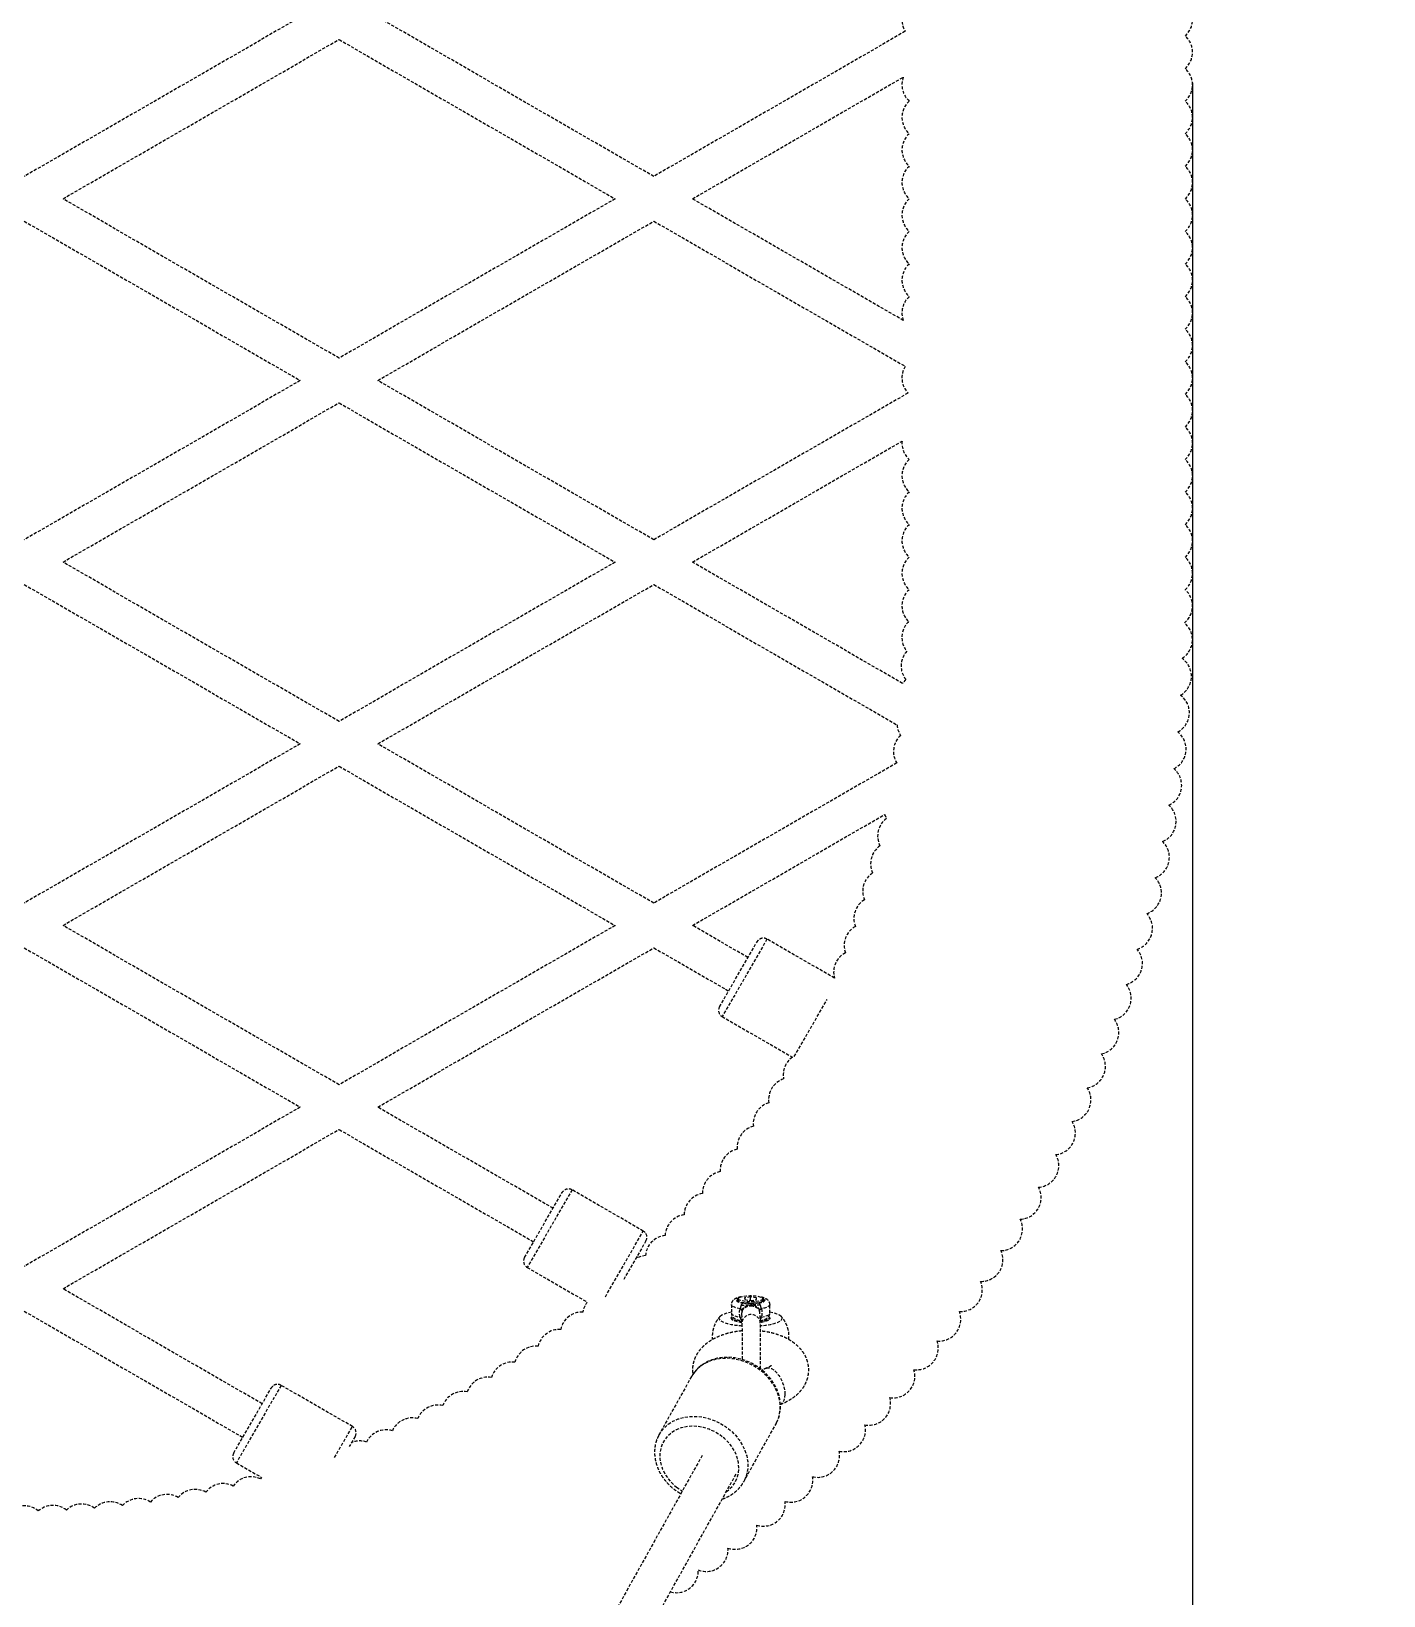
# Model space of a CAD drawing. Header units: millimetres. Extents: x -4197 to 3701, y -3900 to 3375.
# Drawn here: x 202 to 760, y -431 to 215 of the extents above; entities that cross this region are included whole.
import ezdxf

# ---------------------------------------------------------------- set-up
doc = ezdxf.new("R2010")
doc.units = ezdxf.units.MM
doc.linetypes.add('HIDDEN', pattern=[1.905, 1.27, -0.635])
for name, color, linetype in [('DIKOM_ОБЪЕКТ', 7, 'Continuous'), ('DIKOM_РАЗМЕР_ЗОНА', 7, 'Continuous'), ('DIKOM_РАЗМЕР_ОБЪЕКТА', 7, 'Continuous')]:
    doc.layers.add(name, color=color, linetype=linetype)
doc.styles.add('style1', font='arialbd.ttf', dxfattribs={"width": 0.8})
doc.dimstyles.new('1-50', dxfattribs={"dimtxt": 300, "dimasz": 200, "dimexe": 100, "dimexo": 0, "dimgap": 100, "dimtad": 1, "dimtxsty": 'style1', "dimcen": 200, "dimclrd": 7, "dimclre": 7, "dimclrt": 7, "dimadec": 1, "dimazin": 2, "dimtfac": 1, "dimtmove": 0, "dimatfit": 2, "dimfxl": 0, "dimlwd": 25, "dimlwe": 18, "dimarcsym": 0})

# ---------------------------------------------------------------- blocks, each defined once
blk = doc.blocks.new('*D0')
at = {"layer": 'Defpoints', "color": 0, "transparency": 16777216}
for p in [(-3303.28, 145.88), (3700.72, 145.88), (-3303.28, -3799.98)]:
    blk.add_point(p, dxfattribs=at)
at = {"layer": 'DIKOM_РАЗМЕР_ЗОНА', "color": 7, "lineweight": 18, "transparency": 16777216}
for p, q in [((-3303.28, 145.88), (-3303.28, -3899.98)), ((3700.72, 145.88), (3700.72, -3899.98))]:
    blk.add_line(p, q, dxfattribs=at)
at = {"layer": 'DIKOM_РАЗМЕР_ЗОНА', "color": 7, "lineweight": 25, "transparency": 16777216}
blk.add_line((3500.72, -3799.98), (-3103.28, -3799.98), dxfattribs=at)
at = {"layer": 'DIKOM_РАЗМЕР_ЗОНА', "color": 7, "transparency": 16777216}
for points in [[(-3103.28, -3766.65), (-3103.28, -3833.31), (-3303.28, -3799.98)], [(3500.72, -3766.65), (3500.72, -3833.31), (3700.72, -3799.98)]]:
    blk.add_solid(points, dxfattribs=at)
at = {"layer": 'DIKOM_РАЗМЕР_ЗОНА', "color": 7, "transparency": 16777216, "insert": (198.72, -3521.28), "char_height": 300, "attachment_point": 5, "style": 'style1'}
blk.add_mtext('{\\fArial|b0|i0|c204|p34;\\H1.16667x;7005}', dxfattribs=at)
blk = doc.blocks.new('*D1')
at = {"layer": 'Defpoints', "color": 0, "transparency": 16777216}
for p in [(-283.75, 193.76), (681.19, 193.76), (-283.75, -2258.89)]:
    blk.add_point(p, dxfattribs=at)
at = {"layer": 'DIKOM_РАЗМЕР_ОБЪЕКТА', "color": 7, "lineweight": 18, "transparency": 16777216}
for p, q in [((-283.75, 193.76), (-283.75, -2358.89)), ((681.19, 193.76), (681.19, -2358.89))]:
    blk.add_line(p, q, dxfattribs=at)
at = {"layer": 'DIKOM_РАЗМЕР_ОБЪЕКТА', "color": 7, "lineweight": 25, "transparency": 16777216}
blk.add_line((481.19, -2258.89), (-83.75, -2258.89), dxfattribs=at)
at = {"layer": 'DIKOM_РАЗМЕР_ОБЪЕКТА', "color": 7, "transparency": 16777216}
for points in [[(-83.75, -2225.56), (-83.75, -2292.22), (-283.75, -2258.89)], [(481.19, -2225.56), (481.19, -2292.22), (681.19, -2258.89)]]:
    blk.add_solid(points, dxfattribs=at)
at = {"layer": 'DIKOM_РАЗМЕР_ОБЪЕКТА', "color": 7, "transparency": 16777216, "insert": (198.72, -1980.19), "char_height": 300, "attachment_point": 5, "style": 'style1'}
blk.add_mtext('{\\fArial|b0|i0|c204|p34;\\H1.16667x;965}', dxfattribs=at)

msp = doc.modelspace()

# ---------------------------------------------------------------- linework, layer by layer
at = {"layer": 'DIKOM_ОБЪЕКТ', "color": 7, "linetype": 'HIDDEN', "lineweight": 15}
for p, q in [((312.719, 220.941), (198.719, 155.123)), ((458.719, 155.123), (344.719, 220.941)), ((562.608, 215.103), (458.719, 155.123)), ((214.719, 145.885), (328.719, 211.703)), ((328.719, 211.703), (442.719, 145.885)), ((474.719, 145.885), (561.795, 196.158)), ((328.719, 80.067), (214.719, 145.885)), ((442.719, 145.885), (328.719, 80.067)), ((561.795, 95.612), (474.719, 145.885)), ((198.719, 136.647), (312.719, 70.829)), ((344.719, 70.829), (458.719, 136.647)), ((458.719, 136.647), (562.608, 76.667)), ((312.719, 70.829), (198.719, 5.012)), ((458.719, 5.012), (344.719, 70.829)), ((563.721, 65.635), (458.719, 5.012)), ((214.719, -4.226), (328.719, 61.592)), ((328.719, 61.592), (442.719, -4.226)), ((474.719, -4.226), (561.253, 45.734)), ((328.719, -70.044), (214.719, -4.226)), ((442.719, -4.226), (328.719, -70.044)), ((561.488, -54.322), (474.719, -4.226)), ((198.719, -13.464), (312.719, -79.282)), ((344.719, -79.282), (458.719, -13.464)), ((458.719, -13.464), (559.184, -71.467)), ((312.719, -79.282), (198.719, -145.1)), ((458.719, -145.1), (344.719, -79.282)), ((214.719, -154.337), (328.719, -88.519)), ((328.719, -88.519), (442.719, -154.337)), ((559.046, -87.176), (458.719, -145.1)), ((474.719, -154.337), (554.144, -108.481)), ((328.719, -220.155), (214.719, -154.337)), ((442.719, -154.337), (328.719, -220.155)), ((497.625, -167.562), (474.719, -154.337)), ((485.875, -187.914), (501.375, -161.067)), ((505.473, -159.969), (486.973, -192.012)), ((533.359, -176.068), (505.473, -159.969)), ((198.719, -163.575), (312.719, -229.393)), ((344.719, -229.393), (458.719, -163.575)), ((458.719, -163.575), (489.625, -181.418)), ((516.742, -208.451), (530.327, -184.922)), ((486.973, -192.012), (515.962, -208.748)), ((312.719, -229.393), (198.719, -295.211)), ((417.106, -271.185), (344.719, -229.393)), ((214.719, -304.448), (328.719, -238.63)), ((328.719, -238.63), (409.106, -285.042)), ((405.356, -291.537), (420.856, -264.69)), ((424.954, -263.592), (406.454, -295.635)), ((454.399, -280.592), (424.954, -263.592)), ((438.717, -307.755), (454.399, -280.592)), ((455.497, -284.69), (446.341, -300.551)), ((406.454, -295.635), (431.241, -309.945)), ((452.266, -291.485), (451.747, -291.185)), ((296.975, -351.939), (214.719, -304.448)), ((493.719, -308.564), (493.719, -309.53)), ((493.742, -309.652), (493.719, -309.53)), ((498.694, -307.831), (496.257, -308.203)), ((496.257, -308.203), (496.282, -308.935)), ((496.282, -308.935), (498.745, -309.296)), ((501.156, -308.192), (498.694, -307.831)), ((498.694, -309.288), (498.694, -307.831)), ((498.745, -309.296), (501.182, -308.924)), ((501.182, -308.924), (501.156, -308.192)), ((501.156, -308.928), (501.156, -308.192)), ((503.719, -309.518), (503.697, -309.652)), ((503.719, -309.53), (503.719, -308.564)), ((198.719, -313.686), (288.975, -365.795)), ((490.769, -310.978), (490.769, -314.456)), ((490.969, -316.388), (490.969, -317.143)), ((494.994, -314.947), (495.132, -318.918)), ((502.728, -318.654), (502.59, -314.686)), ((506.469, -317.143), (506.469, -316.388)), ((506.669, -314.456), (506.669, -310.978)), ((494.791, -317.434), (495.083, -317.513)), ((474.288, -340.736), (460.914, -364.72)), ((285.225, -372.29), (300.725, -345.443)), ((304.823, -344.345), (286.323, -376.388)), ((334.268, -361.345), (304.823, -344.345)), ((326.844, -374.204), (334.268, -361.345)), ((495.85, -384.2), (509.223, -360.216)), ((509.223, -360.216), (509.458, -359.777)), ((335.366, -365.443), (332.931, -369.66)), ((460.7, -365.119), (460.914, -364.72)), ((478.722, -373.295), (208.151, -858.537)), ((222.126, -866.329), (492.697, -381.087)), ((286.323, -376.388), (296.703, -382.381)), ((296.703, -382.381), (296.257, -383.001))]:
    msp.add_line(p, q, dxfattribs=at)
at = {"layer": 'DIKOM_ОБЪЕКТ', "color": 7, "linetype": 'HIDDEN', "lineweight": 15, "flags": 128}
for points in [[(562.783, -52.643), (561.771, -53.879), (561.488, -54.322)], [(554.144, -108.481), (554.2, -108.655), (554.84, -110.12)], [(455.298, -290.752), (453.718, -290.994), (452.266, -291.485)], [(494.076, -308.084), (493.407, -308.353), (492.918, -308.705), (492.77, -309.076), (492.973, -309.446), (493.515, -309.793), (494.362, -310.095), (495.467, -310.336)], [(493.219, -309.059), (493.394, -308.691), (493.742, -308.441)], [(503.697, -308.441), (504.019, -308.666), (504.219, -309.034), (504.044, -309.403), (503.507, -309.747), (502.643, -310.044), (501.512, -310.273), (500.19, -310.418), (498.769, -310.47), (497.343, -310.425), (496.012, -310.286), (494.865, -310.062), (493.981, -309.769), (493.42, -309.427), (493.219, -309.059), (493.219, -309.059)], [(503.719, -308.552), (503.546, -308.902), (503.014, -309.226), (502.165, -309.501), (501.059, -309.707), (499.78, -309.828), (498.423, -309.855), (497.087, -309.787), (495.873, -309.628), (494.869, -309.389), (494.151, -309.09), (493.772, -308.751), (493.76, -308.399), (494.115, -308.059), (494.813, -307.756), (495.799, -307.513), (497.003, -307.348), (498.333, -307.273), (499.693, -307.294), (500.98, -307.409), (502.099, -307.61), (502.968, -307.881), (503.522, -308.203), (503.719, -308.552)], [(502.061, -310.321), (503.148, -310.075), (503.975, -309.769), (504.492, -309.42), (504.669, -309.049), (504.496, -308.678), (503.983, -308.329), (503.363, -308.084)], [(495.148, -319.864), (494.482, -319.81), (492.509, -319.585), (490.707, -319.279), (489.125, -318.9), (487.807, -318.458), (486.79, -317.966), (486.1, -317.438), (485.757, -316.887), (485.771, -316.329), (486.141, -315.779), (486.857, -315.253), (487.899, -314.764), (489.238, -314.327), (490.769, -313.967)], [(490.719, -316.629), (490.906, -316.184), (491.146, -315.962)], [(495.117, -318.478), (494.972, -318.458), (493.54, -318.207), (492.35, -317.882), (491.459, -317.498), (490.906, -317.074), (490.719, -316.629)], [(494.373, -312.701), (493.065, -312.425), (492.012, -312.083), (491.262, -311.691), (490.848, -311.268), (490.769, -310.983)], [(490.769, -314.456), (490.848, -314.745), (491.262, -315.169), (492.012, -315.56), (493.065, -315.902), (494.373, -316.179)], [(495.106, -318.162), (495.005, -318.148), (493.63, -317.9), (492.492, -317.582), (491.646, -317.207), (491.13, -316.795), (490.97, -316.363), (491.165, -315.939)], [(506.277, -315.943), (506.434, -316.195), (506.413, -316.629), (506.032, -317.051), (505.31, -317.443), (504.28, -317.785), (502.989, -318.062), (502.709, -318.107)], [(506.293, -315.962), (506.3, -315.968), (506.672, -316.405), (506.672, -316.853), (506.3, -317.29), (505.574, -317.697), (504.527, -318.053), (503.209, -318.343), (502.719, -318.422)], [(506.669, -313.967), (508.2, -314.327), (509.54, -314.764), (510.582, -315.253), (511.297, -315.779), (511.667, -316.329), (511.681, -316.887), (511.338, -317.438), (510.649, -317.966), (509.631, -318.458), (508.313, -318.9), (506.732, -319.279), (504.93, -319.585), (502.957, -319.81), (502.773, -319.826)], [(506.669, -310.979), (506.609, -311.231), (506.225, -311.657), (505.502, -312.052), (504.473, -312.398), (503.184, -312.681)], [(503.184, -316.158), (504.473, -315.876), (505.502, -315.529), (506.225, -315.134), (506.609, -314.708), (506.669, -314.456)], [(509.458, -359.777), (510.033, -358.486), (510.657, -356.367), (510.944, -354.143), (510.888, -351.853), (510.491, -349.539), (509.76, -347.242), (508.707, -345.002), (507.352, -342.86), (505.718, -340.854), (503.835, -339.02), (501.737, -337.39), (499.461, -335.993), (497.047, -334.855), (494.538, -333.996), (491.98, -333.431), (489.418, -333.17), (486.898, -333.218), (484.464, -333.574), (482.161, -334.231), (480.029, -335.179), (478.106, -336.399), (476.426, -337.871), (475.02, -339.567), (474.288, -340.736)], [(509.44, -359.727), (509.95, -358.716), (510.623, -356.684), (510.999, -354.56), (511.072, -352.375), (510.843, -350.16), (510.313, -347.948), (509.489, -345.771), (508.383, -343.666), (507.011, -341.666), (505.395, -339.803), (503.561, -338.109), (501.538, -336.609), (499.358, -335.329), (497.055, -334.289), (494.665, -333.506), (492.224, -332.995), (489.771, -332.764), (487.346, -332.82), (484.988, -333.163), (482.738, -333.79), (480.635, -334.691), (478.714, -335.848), (477.01, -337.241), (475.549, -338.842), (474.352, -340.622), (474.352, -340.622)], [(505.315, -337.231), (505.512, -337.167), (506.413, -337.117), (507.397, -337.422), (508.416, -338.068), (509.424, -339.024), (510.372, -340.245), (511.217, -341.676), (511.919, -343.248), (512.445, -344.889), (512.771, -346.521), (512.882, -348.068)], [(512.882, -348.068), (512.771, -349.458), (512.445, -350.626), (511.919, -351.517), (511.217, -352.09), (511.006, -352.185)], [(460.914, -364.72), (461.647, -363.551), (463.053, -361.854), (464.732, -360.383), (466.655, -359.163), (468.787, -358.215), (471.091, -357.558), (473.525, -357.202), (476.045, -357.154), (478.607, -357.415), (481.165, -357.98), (483.673, -358.839), (486.087, -359.977), (488.364, -361.374), (490.462, -363.003), (492.345, -364.838), (493.978, -366.844), (495.333, -368.986), (496.386, -371.226), (497.118, -373.523), (497.515, -375.837), (497.571, -378.127), (497.284, -380.351), (496.66, -382.47), (495.916, -384.08)], [(488.709, -388.238), (489.79, -387.411), (491.232, -385.941), (492.382, -384.259), (493.217, -382.399), (493.717, -380.402), (493.873, -378.311), (493.68, -376.169), (493.144, -374.023), (492.275, -371.918), (491.093, -369.9), (489.622, -368.01), (487.893, -366.29), (485.944, -364.776), (483.815, -363.5), (481.554, -362.49), (479.207, -361.767), (476.824, -361.346), (474.457, -361.237), (472.155, -361.441), (469.969, -361.955), (467.944, -362.768), (466.124, -363.861), (464.547, -365.213), (463.247, -366.793), (462.252, -368.569), (461.583, -370.503), (461.254, -372.552), (461.273, -374.674), (461.638, -376.824), (462.342, -378.955), (463.371, -381.022), (464.701, -382.982), (466.305, -384.791), (468.149, -386.413), (468.149, -386.413)], [(468.149, -386.413), (470.193, -387.812), (470.521, -388.004)]]:
    msp.add_lwpolyline(points, dxfattribs=at)
at = {"layer": 'DIKOM_ОБЪЕКТ', "color": 7, "linetype": 'HIDDEN', "lineweight": 15}
for centre, radius, start, end in [((672.219, 219.908), 9, 311.610133, 48.389867), ((570.219, 219.908), 9, 136.21371, 212.266082), ((672.219, 206.449), 9, 311.604647, 48.389867), ((570.219, 192.99), 9, 159.390947, 228.395353), ((672.219, 192.99), 9, 311.604647, 48.395353), ((570.219, 179.531), 9, 131.604647, 228.389867), ((672.219, 179.531), 9, 311.610133, 48.395353), ((570.219, 166.072), 9, 131.610133, 228.389867), ((672.219, 166.072), 9, 311.610133, 48.389867), ((570.219, 152.614), 9, 131.610133, 228.389867), ((672.219, 152.614), 9, 311.610133, 48.389867), ((570.219, 139.156), 9, 131.610133, 228.389867), ((672.219, 139.156), 9, 311.610133, 48.389867), ((570.219, 125.698), 9, 131.610133, 228.389867), ((672.219, 125.698), 9, 311.610133, 48.389867), ((570.219, 112.239), 9, 131.610133, 228.395353), ((672.219, 112.239), 9, 311.604647, 48.389867), ((570.219, 98.78), 9, 131.604647, 200.610253), ((672.219, 98.78), 9, 311.604647, 48.395353), ((672.219, 85.32), 9, 311.610133, 48.395353), ((672.219, 71.862), 9, 311.610133, 48.389867), ((570.219, 71.862), 9, 147.73468, 223.787074), ((672.219, 58.404), 9, 311.610133, 48.389867), ((570.219, 44.946), 9, 174.973891, 228.389867), ((672.219, 44.946), 9, 311.610133, 48.389867), ((570.219, 31.488), 9, 131.610133, 228.389867), ((672.219, 31.487), 9, 311.610133, 48.389867), ((570.219, 18.029), 9, 131.610133, 228.395353), ((672.219, 18.029), 9, 311.604647, 48.389867), ((570.219, 4.57), 9, 131.604647, 228.395353), ((672.219, 4.57), 9, 311.604647, 48.395353), ((570.219, -8.889), 9, 131.604647, 228.386518), ((672.219, -8.89), 9, 311.613482, 48.395353), ((570.219, -22.347), 9, 131.613482, 225.95436), ((672.219, -22.347), 9, 309.042611, 48.386518), ((570.201, -35.303), 9, 133.885055, 219.611133), ((672.196, -36.309), 9, 301.579812, 50.767664), ((569.895, -47.129), 9, 137.432002, 217.785999), ((671.806, -51.39), 9, 299.764492, 55.462868), ((670.936, -66.448), 9, 297.958114, 53.619439), ((566.721, -82.476), 9, 131.938637, 212.31985), ((568.154, -70.729), 9, 184.705286, 214.148831), ((669.587, -81.468), 9, 296.119301, 51.777975), ((667.76, -96.44), 9, 294.300927, 49.968129), ((665.458, -111.346), 9, 292.470624, 48.136227), ((560.188, -117.358), 9, 126.463359, 206.846505), ((557.274, -128.827), 9, 124.639722, 205.022515), ((662.681, -126.171), 9, 290.644152, 46.316288), ((553.996, -140.198), 9, 122.813377, 203.189637), ((659.434, -140.9), 9, 288.821682, 44.492384), ((550.358, -151.457), 9, 120.996164, 201.374446), ((546.362, -162.596), 9, 119.161189, 199.547475), ((655.72, -155.518), 9, 286.994443, 42.664507), ((503.973, -162.567), 3, 60, 150), ((542.014, -173.602), 9, 117.337696, 195.902764), ((651.542, -170.011), 9, 285.183179, 40.841411), ((646.905, -184.361), 9, 283.340691, 39.002584), ((488.473, -189.414), 3, 150, 240), ((641.812, -198.559), 9, 281.518519, 37.194907), ((521.189, -216.074), 9, 125.50696, 190.419433), ((636.27, -212.587), 9, 279.701169, 35.366615), ((515.15, -226.251), 9, 108.214612, 188.597108), ((630.285, -226.43), 9, 277.871527, 33.533725), ((508.791, -236.231), 9, 106.386613, 186.772271), ((502.116, -246.003), 9, 104.56101, 184.940684), ((623.861, -240.076), 9, 276.044214, 31.713195), ((495.135, -255.557), 9, 102.742379, 183.118139), ((617.006, -253.511), 9, 274.224906, 29.890196), ((487.852, -264.883), 9, 100.914852, 181.300214), ((423.454, -266.19), 3, 60, 150), ((609.727, -266.72), 9, 272.397317, 28.059268), ((480.275, -273.975), 9, 99.082347, 179.468107), ((472.413, -282.819), 9, 97.26401, 177.644777), ((602.031, -279.691), 9, 270.567163, 26.236689), ((452.899, -283.19), 3, 330, 60), ((464.274, -291.409), 9, 95.437081, 175.817869), ((593.925, -292.411), 9, 268.741269, 24.41652), ((407.954, -293.037), 3, 150, 240), ((585.418, -304.866), 9, 266.927559, 22.591974), ((438.273, -315.562), 9, 141.385991, 170.339194), ((429.109, -323.047), 9, 88.141707, 168.521445), ((498.933, -318.882), 3.801, 3.398658, 180.561138), ((576.519, -317.043), 9, 265.098139, 20.755466), ((419.709, -330.237), 9, 86.309235, 166.692472), ((410.087, -337.124), 9, 84.487858, 164.868827), ((567.237, -328.93), 9, 263.260097, 18.934813), ((400.249, -343.701), 9, 82.661236, 163.043931), ((390.207, -349.962), 9, 80.835802, 161.218858), ((557.58, -340.518), 9, 261.44699, 17.122426), ((303.323, -346.943), 3, 60, 150), ((379.97, -355.899), 9, 79.010531, 159.39067), ((369.551, -361.507), 9, 77.188485, 157.568249), ((547.56, -351.79), 9, 259.618695, 15.285089), ((332.768, -363.943), 3, 330, 60), ((358.957, -366.78), 9, 75.360684, 155.744418), ((537.185, -362.738), 9, 257.796694, 13.463125), ((337.294, -376.302), 9, 71.716494, 112.070861), ((348.201, -371.714), 9, 73.534146, 153.911922), ((287.823, -373.79), 3, 150, 240), ((526.468, -373.35), 9, 255.965139, 11.634866), ((269.292, -396.35), 9, 60.76656, 141.144576), ((280.871, -393.918), 9, 62.585155, 142.960208), ((292.369, -391.117), 9, 64.405347, 144.791659), ((515.417, -383.616), 9, 254.147078, 9.816094), ((198.719, -403.115), 9, 49.808621, 130.195728), ((210.551, -402.927), 9, 51.639919, 132.016725), ((222.37, -402.361), 9, 53.456322, 133.835538), ((234.167, -401.42), 9, 55.285571, 135.669337), ((245.927, -400.103), 9, 57.110682, 137.490457), ((257.639, -398.413), 9, 58.932035, 139.315569), ((504.046, -393.523), 9, 252.327197, 7.983844), ((492.365, -403.063), 9, 250.489135, 6.153665), ((480.385, -412.228), 9, 248.670642, 4.341508), ((468.12, -421.006), 9, 253.855876, 2.509651)]:
    msp.add_arc(centre, radius, start, end, dxfattribs=at)
for points, knots in [([(494.873, -307.778), (494.622, -307.823), (493.913, -307.951), (492.97, -308.261), (492.108, -308.686), (491.441, -309.233), (490.994, -309.886), (490.753, -310.521), (490.796, -310.895), (490.808, -310.994)], [0, 0, 0, 0, 0.1197304, 0.3384682, 0.5442383, 0.6854609, 0.819655, 0.952005, 1, 1, 1, 1]), ([(506.641, -310.982), (506.649, -310.907), (506.69, -310.552), (506.472, -309.947), (506.058, -309.306), (505.5, -308.813), (504.784, -308.399), (503.873, -308.049), (503.076, -307.874), (502.678, -307.786)], [0, 0, 0, 0, 0.0367573, 0.1744208, 0.3018392, 0.4348352, 0.5911559, 0.7962118, 1, 1, 1, 1]), ([(486.193, -315.762), (485.934, -316.04), (485.261, -316.762), (484.397, -318.125), (483.617, -319.795), (483.092, -321.584), (482.868, -323.474), (482.83, -324.787), (482.955, -325.45), (482.957, -325.459)], [0, 0, 0, 0, 0.1085063, 0.2815996, 0.4562492, 0.6319309, 0.8082468, 0.9973695, 1, 1, 1, 1]), ([(490.806, -314.456), (490.808, -314.668), (490.811, -315.152), (491.147, -315.814), (491.63, -316.376), (492.251, -316.824), (493.086, -317.216), (494.031, -317.513), (494.797, -317.648), (495.085, -317.699)], [0, 0, 0, 0, 0.0977742, 0.2228177, 0.3448588, 0.4796437, 0.6474093, 0.867702, 1, 1, 1, 1]), ([(494.373, -316.179), (494.326, -315.975), (494.25, -315.652), (494.129, -314.785), (494.117, -313.792), (494.304, -312.998), (494.373, -312.701)], [0, 0, 0, 0, 0.172745, 0.2740289, 0.7292513, 1, 1, 1, 1]), ([(494.791, -311.225), (494.744, -311.366), (494.655, -311.63), (494.551, -312.041), (494.465, -312.402), (494.403, -312.606), (494.373, -312.701)], [0, 0, 0, 0, 0.3007617, 0.5660392, 0.7979863, 1, 1, 1, 1]), ([(495.012, -313.178), (494.923, -313.064), (494.766, -312.861), (494.493, -312.75), (494.373, -312.701)], [0, 0, 0, 0, 0.561293, 1, 1, 1, 1]), ([(494.373, -316.179), (494.493, -316.175), (494.766, -316.168), (494.923, -316.108), (495.012, -316.074)], [0, 0, 0, 0, 0.4387049, 1, 1, 1, 1]), ([(494.373, -316.179), (494.403, -316.281), (494.465, -316.5), (494.551, -316.832), (494.655, -317.17), (494.744, -317.342), (494.791, -317.434)], [0, 0, 0, 0, 0.2020137, 0.4339608, 0.6992383, 1, 1, 1, 1]), ([(495.467, -310.336), (495.402, -310.373), (495.272, -310.446), (495.09, -310.648), (494.924, -310.904), (494.835, -311.118), (494.791, -311.225)], [0, 0, 0, 0, 0.2499096, 0.4998801, 0.7499113, 1, 1, 1, 1]), ([(494.791, -311.225), (495.481, -311.195), (496.759, -311.139), (498.149, -311.114), (498.789, -311.102)], [0, 0, 0, 0, 0.5393619, 1, 1, 1, 1]), ([(495.181, -313.73), (495.121, -313.914), (494.999, -314.286), (495.008, -314.726), (495.012, -314.947)], [0, 0, 0, 0, 0.4964159, 1, 1, 1, 1]), ([(495.012, -313.178), (495.268, -312.88), (495.757, -312.31), (496.76, -311.568), (497.801, -311.18), (498.453, -311.128), (498.789, -311.102)], [0, 0, 0, 0, 0.3035017, 0.5804423, 0.7843436, 1, 1, 1, 1]), ([(495.181, -313.73), (495.183, -313.645), (495.185, -313.475), (495.07, -313.277), (495.012, -313.178)], [0, 0, 0, 0, 0.4987116, 1, 1, 1, 1]), ([(495.181, -313.73), (495.401, -313.313), (495.782, -312.59), (496.786, -311.898), (497.782, -311.521), (498.476, -311.476), (498.803, -311.455)], [0, 0, 0, 0, 0.3310684, 0.5744456, 0.7996743, 1, 1, 1, 1]), ([(498.773, -310.595), (498.193, -310.584), (497.016, -310.563), (495.988, -310.413), (495.467, -310.336)], [0, 0, 0, 0, 0.4923384, 1, 1, 1, 1]), ([(502.061, -310.321), (501.544, -310.4), (500.527, -310.555), (499.352, -310.581), (498.773, -310.595)], [0, 0, 0, 0, 0.5076616, 1, 1, 1, 1]), ([(498.773, -310.595), (498.776, -310.702), (498.781, -310.899), (498.786, -311.038), (498.789, -311.102)], [0, 0, 0, 0, 0.5421545, 1, 1, 1, 1]), ([(498.803, -311.455), (498.8, -311.409), (498.796, -311.319), (498.791, -311.174), (498.789, -311.102)], [0, 0, 0, 0, 0.50522935, 1, 1, 1, 1]), ([(502.559, -313.161), (502.306, -312.864), (501.823, -312.296), (500.821, -311.559), (499.779, -311.176), (499.125, -311.127), (498.789, -311.102)], [0, 0, 0, 0, 0.3035037, 0.5804447, 0.7843454, 1, 1, 1, 1]), ([(502.759, -311.207), (502.075, -311.18), (500.808, -311.13), (499.426, -311.111), (498.789, -311.102)], [0, 0, 0, 0, 0.5393601, 1, 1, 1, 1]), ([(498.803, -311.455), (499.129, -311.475), (499.823, -311.516), (500.815, -311.889), (501.813, -312.576), (502.189, -313.298), (502.406, -313.713)], [0, 0, 0, 0, 0.2003137, 0.4255543, 0.6689055, 1, 1, 1, 1]), ([(502.759, -311.207), (502.713, -311.1), (502.621, -310.886), (502.45, -310.63), (502.261, -310.43), (502.128, -310.357), (502.061, -310.321)], [0, 0, 0, 0, 0.2500887, 0.5001199, 0.7500904, 1, 1, 1, 1]), ([(502.406, -313.713), (502.402, -313.628), (502.393, -313.458), (502.503, -313.26), (502.559, -313.161)], [0, 0, 0, 0, 0.4987135, 1, 1, 1, 1]), ([(502.563, -314.688), (502.557, -314.463), (502.55, -314.211), (502.478, -313.935), (502.446, -313.826), (502.417, -313.744), (502.406, -313.713)], [0, 0, 0, 0, 0.6407673, 0.7186694, 0.8926745, 1, 1, 1, 1]), ([(503.184, -316.158), (503.066, -316.156), (502.797, -316.149), (502.644, -316.09), (502.558, -316.056)], [0, 0, 0, 0, 0.4387095, 1, 1, 1, 1]), ([(502.559, -313.161), (502.644, -313.046), (502.797, -312.843), (503.066, -312.73), (503.184, -312.681)], [0, 0, 0, 0, 0.561298, 1, 1, 1, 1]), ([(502.692, -317.645), (502.724, -317.639), (503.207, -317.554), (504.063, -317.319), (505.023, -316.928), (505.766, -316.42), (506.288, -315.827), (506.625, -315.149), (506.635, -314.674), (506.64, -314.477)], [0, 0, 0, 0, 0.0153632, 0.2356687, 0.4733085, 0.6283778, 0.7679919, 0.9039159, 1, 1, 1, 1]), ([(503.184, -312.681), (503.155, -312.586), (503.093, -312.382), (503.006, -312.021), (502.899, -311.611), (502.807, -311.347), (502.759, -311.207)], [0, 0, 0, 0, 0.2020137, 0.4339608, 0.6992383, 1, 1, 1, 1]), ([(502.759, -317.415), (502.807, -317.323), (502.899, -317.15), (503.006, -316.813), (503.093, -316.48), (503.155, -316.261), (503.184, -316.158)], [0, 0, 0, 0, 0.3007617, 0.5660392, 0.79798625, 1, 1, 1, 1]), ([(503.184, -312.681), (503.197, -312.731), (503.233, -312.863), (503.375, -313.485), (503.483, -314.602), (503.282, -315.646), (503.184, -316.158)], [0, 0, 0, 0, 0.0465725, 0.1228403, 0.5703528, 1, 1, 1, 1]), ([(514.481, -325.431), (514.524, -324.776), (514.608, -323.475), (514.335, -321.563), (513.813, -319.772), (513.053, -318.152), (512.21, -316.816), (511.556, -316.093), (511.286, -315.794)], [0, 0, 0, 0, 0.1873425, 0.3723878, 0.5494707, 0.7197759, 0.8841479, 1, 1, 1, 1]), ([(495.182, -321.849), (494.842, -321.874), (493.59, -321.968), (491.473, -322.333), (488.862, -322.945), (486.344, -323.78), (483.942, -324.834), (481.783, -326.076), (479.913, -327.468), (478.359, -328.953), (477.074, -330.552), (476.06, -332.248), (475.291, -334.089), (474.819, -336.05), (474.653, -338.013), (474.805, -339.264), (474.876, -339.843)], [0, 0, 0, 0, 0.0302543, 0.1112404, 0.193097, 0.2762241, 0.360939, 0.4472374, 0.5241217, 0.5976926, 0.6678761, 0.7352704, 0.8006593, 0.8718308, 0.9405966, 1, 1, 1, 1]), ([(494.791, -317.434), (494.835, -317.494), (494.924, -317.615), (495.046, -317.7), (495.121, -317.708), (495.135, -317.709)], [0, 0, 0, 0, 0.447293, 0.8944833, 1, 1, 1, 1]), ([(495.132, -318.918), (495.135, -319.002), (495.142, -319.232), (495.155, -319.851), (495.171, -320.829), (495.186, -322.089), (495.2, -323.582), (495.212, -325.259), (495.222, -327.072), (495.229, -328.973), (495.234, -330.902), (495.236, -332.498), (495.235, -333.4), (495.235, -333.693)], [0, 0, 0, 0, 0.0529879, 0.1444137, 0.2417335, 0.3418092, 0.4428252, 0.5442236, 0.6457989, 0.7474617, 0.8491655, 0.9508807, 1, 1, 1, 1]), ([(502.826, -337.564), (502.828, -337.342), (502.831, -336.626), (502.834, -335.216), (502.836, -333.4), (502.835, -331.488), (502.831, -329.544), (502.824, -327.617), (502.815, -325.757), (502.803, -324.015), (502.79, -322.434), (502.774, -321.056), (502.758, -319.917), (502.742, -319.134), (502.732, -318.79), (502.728, -318.654)], [0, 0, 0, 0, 0.0371828, 0.1197887, 0.2022773, 0.2847087, 0.3671151, 0.449518, 0.5319316, 0.6143766, 0.6968844, 0.7795108, 0.8623744, 0.9457855, 1, 1, 1, 1]), ([(511.004, -352.185), (511.448, -352.009), (512.718, -351.503), (514.692, -350.493), (516.74, -349.139), (518.468, -347.651), (519.865, -346.097), (520.991, -344.439), (521.846, -342.693), (522.443, -340.821), (522.745, -338.854), (522.719, -336.843), (522.38, -334.902), (521.754, -333.056), (520.862, -331.318), (519.715, -329.691), (518.315, -328.178), (516.657, -326.782), (514.739, -325.515), (512.574, -324.399), (510.201, -323.455), (507.67, -322.71), (505.189, -322.174), (503.532, -321.98), (502.783, -321.892)], [0, 0, 0, 0, 0.02895071, 0.08291754, 0.13776227, 0.18513389, 0.23031935, 0.27355881, 0.31532454, 0.35610876, 0.40014628, 0.44293529, 0.48493493, 0.52659967, 0.5685604, 0.61146027, 0.65593266, 0.70250157, 0.75137035, 0.80218599, 0.8540883, 0.90601394, 0.95754831, 1, 1, 1, 1]), ([(505.317, -337.23), (504.845, -337.409), (504.166, -337.667), (503.54, -337.984), (503.35, -338.081)], [0, 0, 0, 0, 0.6956238, 1, 1, 1, 1]), ([(507.239, -336.193), (507.246, -336.185), (507.27, -336.157), (507.086, -336.332), (506.632, -336.628), (506.008, -336.955), (505.507, -337.155), (505.317, -337.23)], [0, 0, 0, 0, 0.0958911, 0.3447701, 0.5925687, 0.8458773, 1, 1, 1, 1]), ([(460.713, -365.163), (460.484, -365.616), (459.932, -366.702), (459.391, -368.574), (459.054, -370.713), (459.032, -372.914), (459.31, -375.137), (459.889, -377.351), (460.762, -379.523), (461.914, -381.618), (463.33, -383.603), (464.959, -385.414), (466.283, -386.603), (467.388, -387.477), (468.364, -388.204), (469.288, -388.741), (469.81, -389.044)], [0, 0, 0, 0, 0.0577265, 0.1387721, 0.2198918, 0.3012928, 0.383118, 0.4654298, 0.5482149, 0.6314066, 0.7149148, 0.7986511, 0.8783611, 0.89354, 0.939864, 1, 1, 1, 1]), ([(487.018, -391.272), (487.029, -391.269), (487.793, -391.074), (489.195, -390.431), (491.162, -389.337), (492.909, -387.973), (494.4, -386.391), (495.399, -385.07), (495.803, -384.24), (495.893, -384.054)], [0, 0, 0, 0, 0.0027854, 0.1938194, 0.3837927, 0.5724981, 0.7598943, 0.9461501, 1, 1, 1, 1])]:
    msp.add_open_spline(points, degree=3, knots=knots, dxfattribs=at)

# ---------------------------------------------------------------- dimensions: what is measured, and where the dimension line sits
at = {"layer": 'DIKOM_РАЗМЕР_ЗОНА'}
dim = msp.add_linear_dim(base=(-3303.281, -3799.98), p1=(3700.719, 145.885), p2=(-3303.281, 145.885), angle=180, text='{\\fArial|b0|i0|c204|p34;\\H1.16667x;7005}', dimstyle='1-50', dxfattribs=at)
dim.commit()
dim.dimension.update_dxf_attribs({"geometry": '*D0', "text_midpoint": (198.719, -3799.98), "dimtype": 160})
at = {"layer": 'DIKOM_РАЗМЕР_ОБЪЕКТА'}
dim = msp.add_linear_dim(base=(-283.749, -2258.891), p1=(681.186, 193.758), p2=(-283.749, 193.758), angle=180, text='{\\fArial|b0|i0|c204|p34;\\H1.16667x;965}', dimstyle='1-50', dxfattribs=at)
dim.commit()
dim.dimension.update_dxf_attribs({"geometry": '*D1', "text_midpoint": (198.719, -2258.891), "dimtype": 160})

doc.saveas('drawing.dxf')
